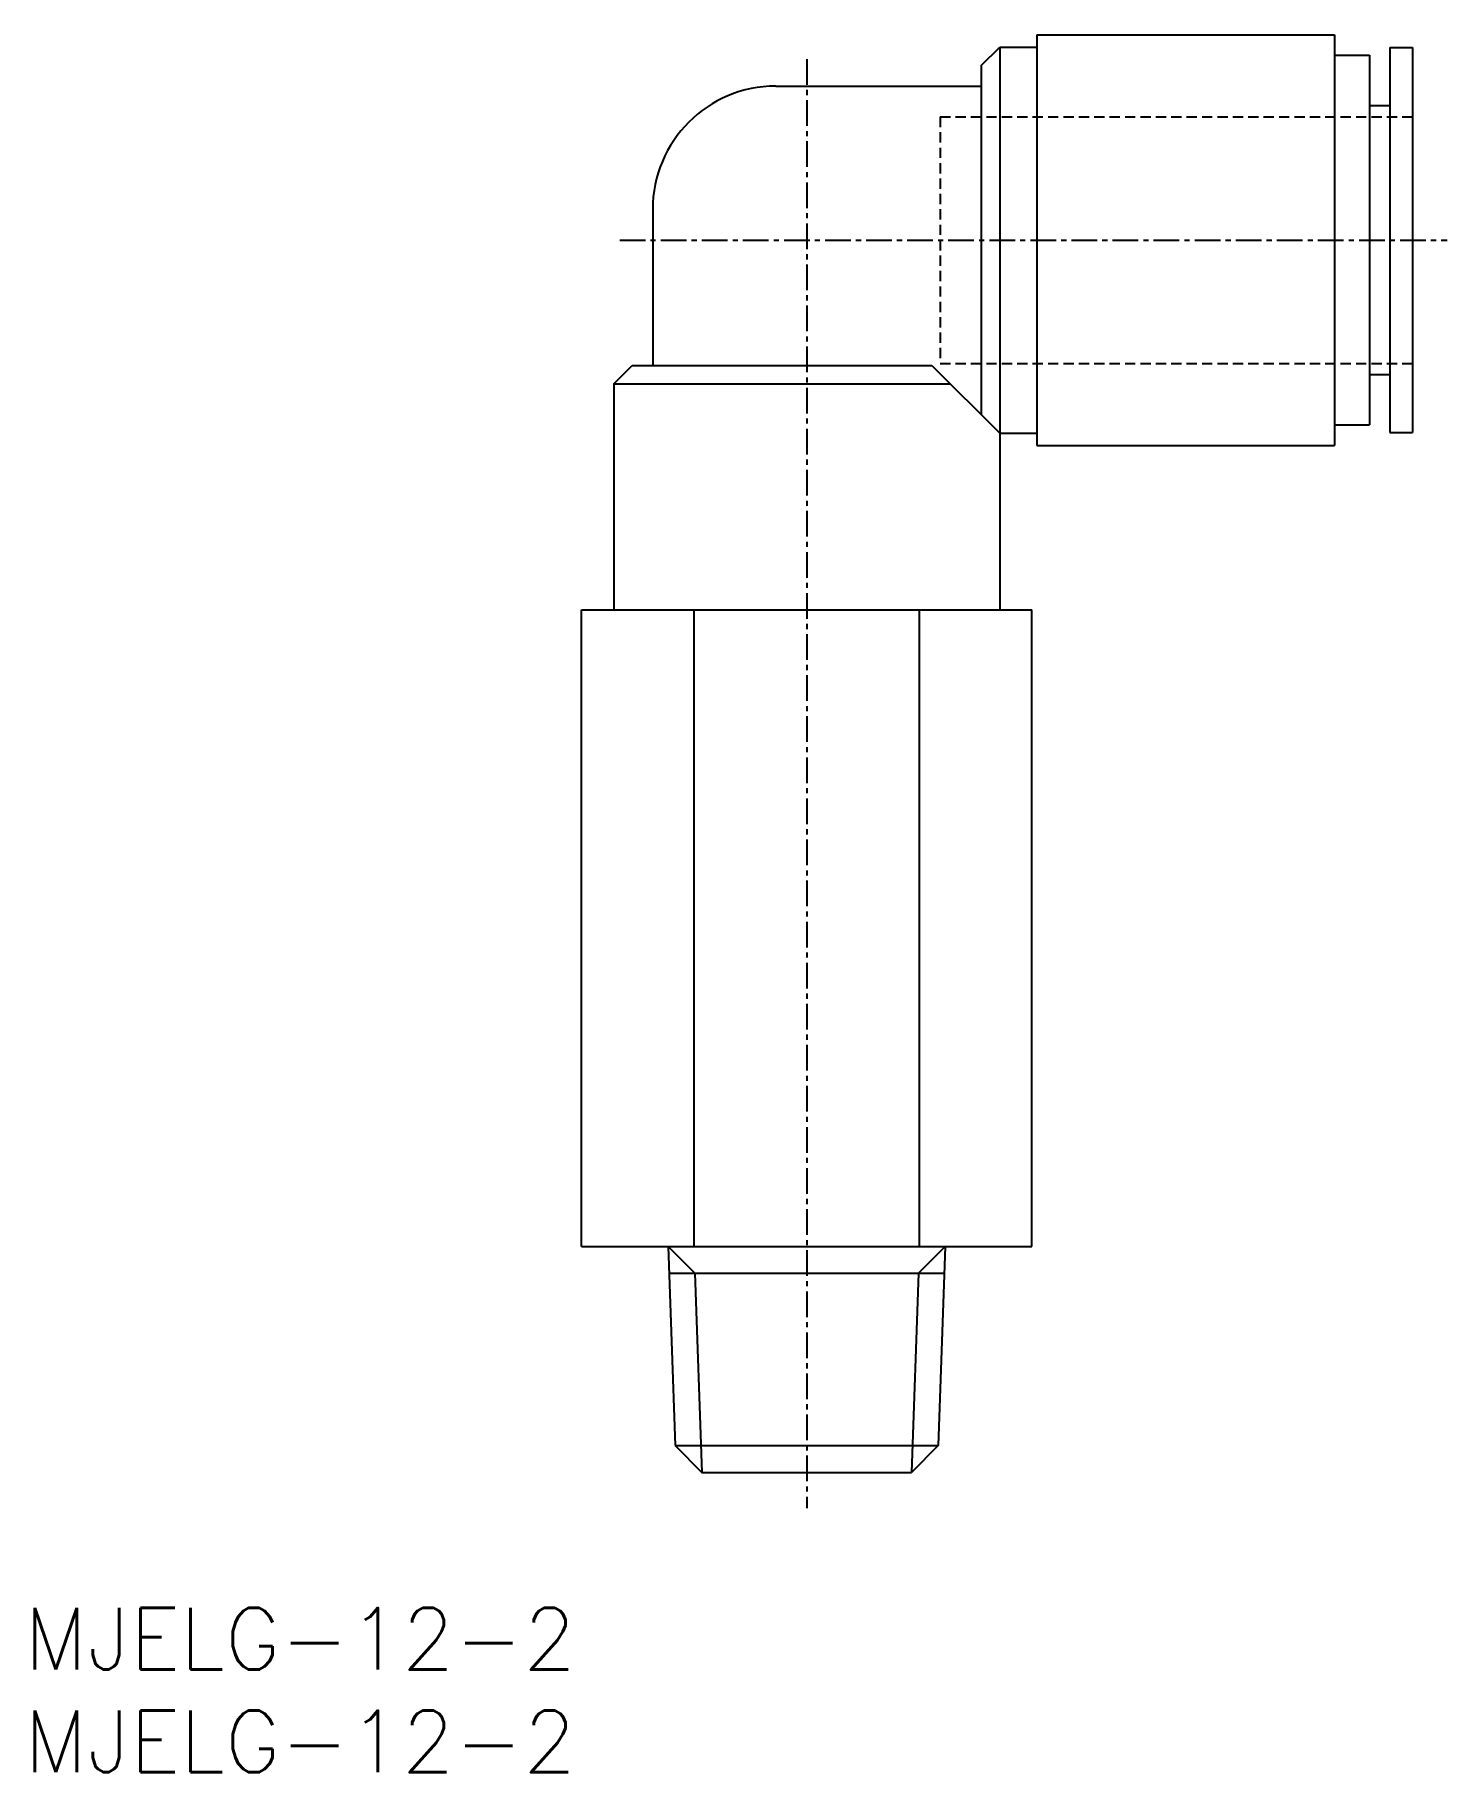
# Model space of a CAD drawing. Extents: x 0.5 to 69.3, y 0 to 84.6.
import ezdxf

# ---------------------------------------------------------------- set-up
doc = ezdxf.new("R2010")
doc.units = 0
doc.linetypes.add('CENTER', pattern=[2, 1.25, -0.25, 0.25, -0.25])
doc.linetypes.add('DASHED', pattern=[0.75, 0.5, -0.25])
doc.layers.get('0').update_dxf_attribs({"linetype": 'CONTINUOUS'})
doc.layers.add('CENTER', color=1, linetype='CENTER')
doc.styles.get("Standard").update_dxf_attribs({"font": 'txt.shx'})

# ---------------------------------------------------------------- blocks, each defined once
blk = doc.blocks.new('*U4')
at = {"color": 7, "linetype": 'CONTINUOUS'}
blk.add_text('MJELG-12-2', height=3, dxfattribs=at).set_placement((0, 5))
blk = doc.blocks.new('*U5')
at = {"color": 7, "linetype": 'CONTINUOUS'}
blk.add_text('MJELG-12-2', height=3, dxfattribs=at).set_placement((0, 0))

msp = doc.modelspace()

# ---------------------------------------------------------------- linework, layer by layer
at = {"color": 7, "linetype": 'CONTINUOUS'}
for p, q in [((49.305, 84.603), (49.305, 64.603)), ((49.305, 84.603), (63.805, 84.603)), ((63.805, 84.603), (63.805, 64.603)), ((46.605, 83.103), (47.505, 84.003)), ((47.505, 84.003), (49.305, 84.003)), ((47.505, 84.003), (47.505, 56.603)), ((66.505, 83.978), (66.505, 65.228)), ((66.505, 83.978), (67.605, 83.978)), ((67.605, 83.978), (67.605, 65.228)), ((46.605, 83.103), (46.605, 66.103)), ((63.805, 83.603), (65.505, 83.603)), ((65.505, 83.603), (65.505, 65.603)), ((36.605, 82.103), (46.605, 82.103)), ((65.505, 81.153), (66.505, 81.153)), ((30.605, 76.103), (30.605, 68.503)), ((28.705, 67.603), (29.605, 68.503)), ((29.605, 68.503), (44.205, 68.503)), ((44.205, 68.503), (47.505, 65.203)), ((65.505, 68.053), (66.505, 68.053)), ((28.705, 67.603), (45.105, 67.603)), ((28.705, 67.603), (28.705, 56.603)), ((47.505, 65.203), (49.305, 65.203)), ((63.805, 65.603), (65.505, 65.603)), ((66.505, 65.228), (67.605, 65.228)), ((49.305, 64.603), (63.805, 64.603)), ((27.135, 25.603), (27.135, 56.603)), ((27.135, 56.603), (49.075, 56.603)), ((32.62, 25.603), (32.62, 56.603)), ((43.59, 25.603), (43.59, 56.603)), ((49.075, 25.603), (49.075, 56.603)), ((27.135, 25.603), (49.075, 25.603)), ((31.355, 25.603), (31.705, 15.903)), ((44.855, 25.603), (44.505, 15.903)), ((31.402, 24.303), (44.808, 24.303)), ((31.705, 15.903), (33.005, 14.603)), ((31.705, 15.903), (44.505, 15.903)), ((44.505, 15.903), (43.205, 14.603)), ((33.005, 14.603), (43.205, 14.603))]:
    msp.add_line(p, q, dxfattribs=at)
at = {"color": 3, "linetype": 'DASHED'}
for p, q in [((44.605, 80.603), (44.605, 68.603)), ((44.605, 80.603), (67.605, 80.603)), ((44.605, 68.603), (67.605, 68.603))]:
    msp.add_line(p, q, dxfattribs=at)
at = {"color": 3, "linetype": 'CONTINUOUS'}
for p, q in [((31.355, 25.603), (32.655, 24.303)), ((44.855, 25.603), (43.555, 24.303)), ((32.655, 24.303), (33.005, 14.603)), ((43.555, 24.303), (43.205, 14.603))]:
    msp.add_line(p, q, dxfattribs=at)
at = {"color": 7, "linetype": 'CONTINUOUS'}
msp.add_arc((36.605, 76.103), 6, 89.99998, 179.99996, dxfattribs=at)
at = {"layer": 'CENTER', "color": 1, "linetype": 'CENTER'}
for p, q in [((38.105, 83.416), (38.105, 12.865)), ((29, 74.603), (69.297, 74.603))]:
    msp.add_line(p, q, dxfattribs=at)

# ---------------------------------------------------------------- block references
at = {"color": 7, "linetype": 'CONTINUOUS'}
for name in ['*U4', '*U5']:
    msp.add_blockref(name, (0, 0), dxfattribs=at)

doc.saveas('drawing.dxf')
